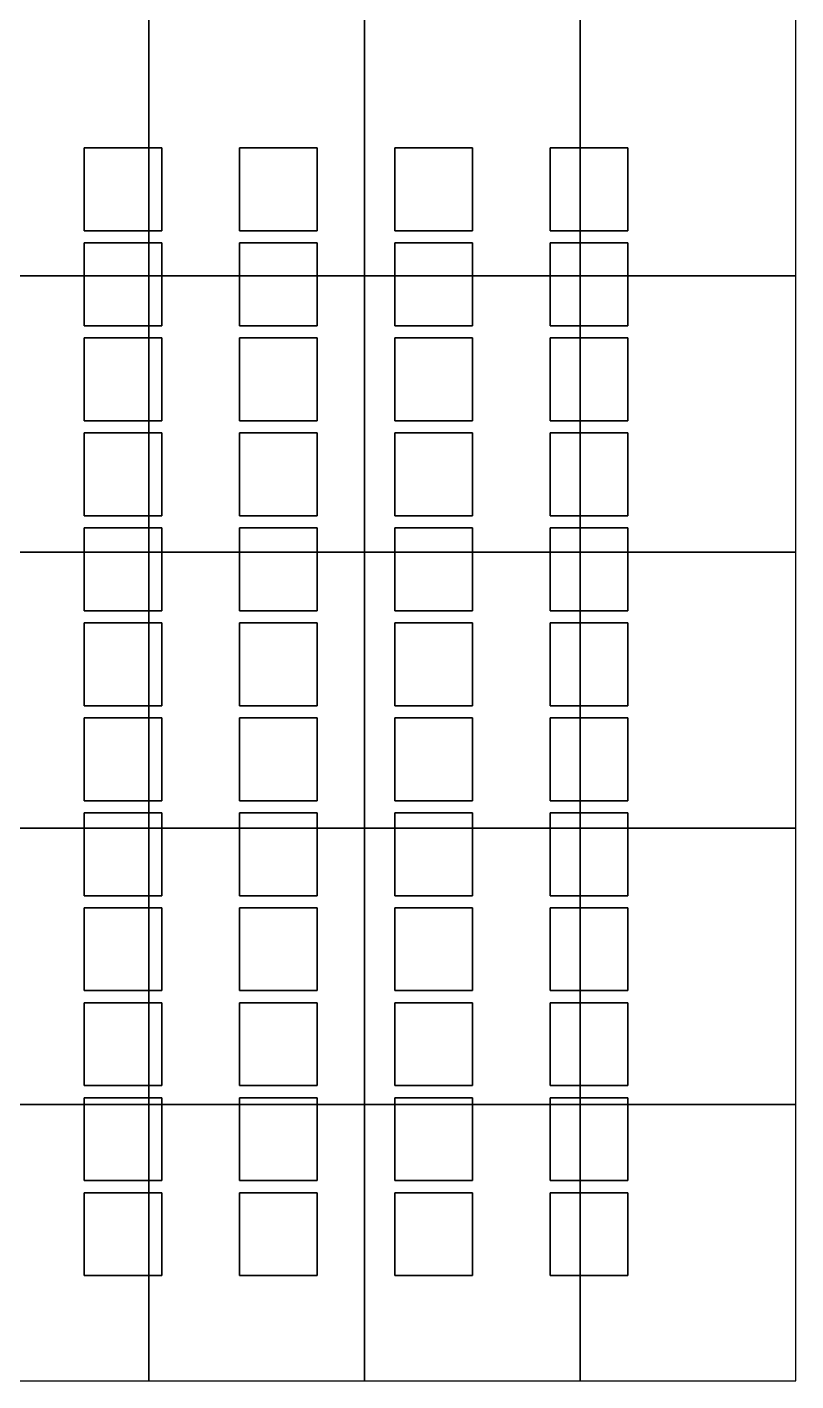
# Model space of a CAD drawing. Header units: millimetres. Extents: x -10000 to 28900, y -8000 to 8000.
# Drawn here: x 14044 to 18500, y -8000 to -160 of the extents above; entities that cross this region are included whole.
import ezdxf

# ---------------------------------------------------------------- set-up
doc = ezdxf.new("R2010")
doc.units = ezdxf.units.MM

msp = doc.modelspace()

# ---------------------------------------------------------------- linework, layer by layer
at = {"layer": 'FLOOR - STALLS'}
for points in [[(13500, -1600, 1021.4), (14750, -1600, 1110.7), (14750, 0, 1110.7), (13500, 0, 1021.4)], [(14750, -1600, 1110.7), (16000, -1600, 1200), (16000, 0, 1200), (14750, 0, 1110.7)], [(16000, -1600, 1200), (17250, -1600, 1289.3), (17250, 0, 1289.3), (16000, 0, 1200)], [(17250, -1600, 1289.3), (18500, -1600, 1378.6), (18500, 0, 1378.6), (17250, 0, 1289.3)], [(13500, -3200, 1021.4), (14750, -3200, 1110.7), (14750, -1600, 1110.7), (13500, -1600, 1021.4)], [(14750, -3200, 1110.7), (16000, -3200, 1200), (16000, -1600, 1200), (14750, -1600, 1110.7)], [(16000, -3200, 1200), (17250, -3200, 1289.3), (17250, -1600, 1289.3), (16000, -1600, 1200)], [(17250, -3200, 1289.3), (18500, -3200, 1378.6), (18500, -1600, 1378.6), (17250, -1600, 1289.3)], [(13500, -4800, 1021.4), (14750, -4800, 1110.7), (14750, -3200, 1110.7), (13500, -3200, 1021.4)], [(14750, -4800, 1110.7), (16000, -4800, 1200), (16000, -3200, 1200), (14750, -3200, 1110.7)], [(16000, -4800, 1200), (17250, -4800, 1289.3), (17250, -3200, 1289.3), (16000, -3200, 1200)], [(17250, -4800, 1289.3), (18500, -4800, 1378.6), (18500, -3200, 1378.6), (17250, -3200, 1289.3)], [(13500, -6400, 1021.4), (14750, -6400, 1110.7), (14750, -4800, 1110.7), (13500, -4800, 1021.4)], [(14750, -6400, 1110.7), (16000, -6400, 1200), (16000, -4800, 1200), (14750, -4800, 1110.7)], [(16000, -6400, 1200), (17250, -6400, 1289.3), (17250, -4800, 1289.3), (16000, -4800, 1200)], [(17250, -6400, 1289.3), (18500, -6400, 1378.6), (18500, -4800, 1378.6), (17250, -4800, 1289.3)], [(13500, -8000, 1021.4), (14750, -8000, 1110.7), (14750, -6400, 1110.7), (13500, -6400, 1021.4)], [(14750, -8000, 1110.7), (16000, -8000, 1200), (16000, -6400, 1200), (14750, -6400, 1110.7)], [(16000, -8000, 1200), (17250, -8000, 1289.3), (17250, -6400, 1289.3), (16000, -6400, 1200)], [(17250, -8000, 1289.3), (18500, -8000, 1378.6), (18500, -6400, 1378.6), (17250, -6400, 1289.3)]]:
    msp.add_3dface(points, dxfattribs=at)
at = {"layer": 'SEATING - STALLS'}
for points in [[(14375, -1340, 1520), (14825, -1340, 1520), (14825, -860, 1520), (14375, -860, 1520)], [(14375, -860, 1100), (14825, -860, 1100), (14825, -1340, 1100), (14375, -1340, 1100)], [(14825, -860, 1100), (14375, -860, 1100), (14375, -860, 1520), (14825, -860, 1520)], [(14375, -860, 1100), (14375, -1340, 1100), (14375, -1340, 1520), (14375, -860, 1520)], [(14825, -1340, 1100), (14825, -860, 1100), (14825, -860, 1520), (14825, -1340, 1520)], [(15275, -1340, 1584.3), (15725, -1340, 1584.3), (15725, -860, 1584.3), (15275, -860, 1584.3)], [(15275, -860, 1164.3), (15725, -860, 1164.3), (15725, -1340, 1164.3), (15275, -1340, 1164.3)], [(15725, -860, 1164.3), (15275, -860, 1164.3), (15275, -860, 1584.3), (15725, -860, 1584.3)], [(15275, -860, 1164.3), (15275, -1340, 1164.3), (15275, -1340, 1584.3), (15275, -860, 1584.3)], [(15725, -1340, 1164.3), (15725, -860, 1164.3), (15725, -860, 1584.3), (15725, -1340, 1584.3)], [(16175, -1340, 1648.6), (16625, -1340, 1648.6), (16625, -860, 1648.6), (16175, -860, 1648.6)], [(16175, -860, 1228.6), (16625, -860, 1228.6), (16625, -1340, 1228.6), (16175, -1340, 1228.6)], [(16625, -860, 1228.6), (16175, -860, 1228.6), (16175, -860, 1648.6), (16625, -860, 1648.6)], [(16175, -860, 1228.6), (16175, -1340, 1228.6), (16175, -1340, 1648.6), (16175, -860, 1648.6)], [(16625, -1340, 1228.6), (16625, -860, 1228.6), (16625, -860, 1648.6), (16625, -1340, 1648.6)], [(17075, -1340, 1712.9), (17525, -1340, 1712.9), (17525, -860, 1712.9), (17075, -860, 1712.9)], [(17075, -860, 1292.9), (17525, -860, 1292.9), (17525, -1340, 1292.9), (17075, -1340, 1292.9)], [(17525, -860, 1292.9), (17075, -860, 1292.9), (17075, -860, 1712.9), (17525, -860, 1712.9)], [(17075, -860, 1292.9), (17075, -1340, 1292.9), (17075, -1340, 1712.9), (17075, -860, 1712.9)], [(17525, -1340, 1292.9), (17525, -860, 1292.9), (17525, -860, 1712.9), (17525, -1340, 1712.9)], [(14375, -1340, 1100), (14825, -1340, 1100), (14825, -1340, 1520), (14375, -1340, 1520)], [(14375, -1890, 1520), (14825, -1890, 1520), (14825, -1410, 1520), (14375, -1410, 1520)], [(14375, -1410, 1100), (14825, -1410, 1100), (14825, -1890, 1100), (14375, -1890, 1100)], [(14825, -1410, 1100), (14375, -1410, 1100), (14375, -1410, 1520), (14825, -1410, 1520)], [(14375, -1410, 1100), (14375, -1890, 1100), (14375, -1890, 1520), (14375, -1410, 1520)], [(14825, -1890, 1100), (14825, -1410, 1100), (14825, -1410, 1520), (14825, -1890, 1520)], [(15275, -1340, 1164.3), (15725, -1340, 1164.3), (15725, -1340, 1584.3), (15275, -1340, 1584.3)], [(15275, -1890, 1584.3), (15725, -1890, 1584.3), (15725, -1410, 1584.3), (15275, -1410, 1584.3)], [(15275, -1410, 1164.3), (15725, -1410, 1164.3), (15725, -1890, 1164.3), (15275, -1890, 1164.3)], [(15725, -1410, 1164.3), (15275, -1410, 1164.3), (15275, -1410, 1584.3), (15725, -1410, 1584.3)], [(15275, -1410, 1164.3), (15275, -1890, 1164.3), (15275, -1890, 1584.3), (15275, -1410, 1584.3)], [(15725, -1890, 1164.3), (15725, -1410, 1164.3), (15725, -1410, 1584.3), (15725, -1890, 1584.3)], [(16175, -1340, 1228.6), (16625, -1340, 1228.6), (16625, -1340, 1648.6), (16175, -1340, 1648.6)], [(16175, -1890, 1648.6), (16625, -1890, 1648.6), (16625, -1410, 1648.6), (16175, -1410, 1648.6)], [(16175, -1410, 1228.6), (16625, -1410, 1228.6), (16625, -1890, 1228.6), (16175, -1890, 1228.6)], [(16625, -1410, 1228.6), (16175, -1410, 1228.6), (16175, -1410, 1648.6), (16625, -1410, 1648.6)], [(16175, -1410, 1228.6), (16175, -1890, 1228.6), (16175, -1890, 1648.6), (16175, -1410, 1648.6)], [(16625, -1890, 1228.6), (16625, -1410, 1228.6), (16625, -1410, 1648.6), (16625, -1890, 1648.6)], [(17075, -1340, 1292.9), (17525, -1340, 1292.9), (17525, -1340, 1712.9), (17075, -1340, 1712.9)], [(17075, -1890, 1712.9), (17525, -1890, 1712.9), (17525, -1410, 1712.9), (17075, -1410, 1712.9)], [(17075, -1410, 1292.9), (17525, -1410, 1292.9), (17525, -1890, 1292.9), (17075, -1890, 1292.9)], [(17525, -1410, 1292.9), (17075, -1410, 1292.9), (17075, -1410, 1712.9), (17525, -1410, 1712.9)], [(17075, -1410, 1292.9), (17075, -1890, 1292.9), (17075, -1890, 1712.9), (17075, -1410, 1712.9)], [(17525, -1890, 1292.9), (17525, -1410, 1292.9), (17525, -1410, 1712.9), (17525, -1890, 1712.9)], [(14375, -1890, 1100), (14825, -1890, 1100), (14825, -1890, 1520), (14375, -1890, 1520)], [(14375, -2440, 1520), (14825, -2440, 1520), (14825, -1960, 1520), (14375, -1960, 1520)], [(14375, -1960, 1100), (14825, -1960, 1100), (14825, -2440, 1100), (14375, -2440, 1100)], [(14825, -1960, 1100), (14375, -1960, 1100), (14375, -1960, 1520), (14825, -1960, 1520)], [(14375, -1960, 1100), (14375, -2440, 1100), (14375, -2440, 1520), (14375, -1960, 1520)], [(14825, -2440, 1100), (14825, -1960, 1100), (14825, -1960, 1520), (14825, -2440, 1520)], [(15275, -1890, 1164.3), (15725, -1890, 1164.3), (15725, -1890, 1584.3), (15275, -1890, 1584.3)], [(15275, -2440, 1584.3), (15725, -2440, 1584.3), (15725, -1960, 1584.3), (15275, -1960, 1584.3)], [(15275, -1960, 1164.3), (15725, -1960, 1164.3), (15725, -2440, 1164.3), (15275, -2440, 1164.3)], [(15725, -1960, 1164.3), (15275, -1960, 1164.3), (15275, -1960, 1584.3), (15725, -1960, 1584.3)], [(15275, -1960, 1164.3), (15275, -2440, 1164.3), (15275, -2440, 1584.3), (15275, -1960, 1584.3)], [(15725, -2440, 1164.3), (15725, -1960, 1164.3), (15725, -1960, 1584.3), (15725, -2440, 1584.3)], [(16175, -1890, 1228.6), (16625, -1890, 1228.6), (16625, -1890, 1648.6), (16175, -1890, 1648.6)], [(16175, -2440, 1648.6), (16625, -2440, 1648.6), (16625, -1960, 1648.6), (16175, -1960, 1648.6)], [(16175, -1960, 1228.6), (16625, -1960, 1228.6), (16625, -2440, 1228.6), (16175, -2440, 1228.6)], [(16625, -1960, 1228.6), (16175, -1960, 1228.6), (16175, -1960, 1648.6), (16625, -1960, 1648.6)], [(16175, -1960, 1228.6), (16175, -2440, 1228.6), (16175, -2440, 1648.6), (16175, -1960, 1648.6)], [(16625, -2440, 1228.6), (16625, -1960, 1228.6), (16625, -1960, 1648.6), (16625, -2440, 1648.6)], [(17075, -1890, 1292.9), (17525, -1890, 1292.9), (17525, -1890, 1712.9), (17075, -1890, 1712.9)], [(17075, -2440, 1712.9), (17525, -2440, 1712.9), (17525, -1960, 1712.9), (17075, -1960, 1712.9)], [(17075, -1960, 1292.9), (17525, -1960, 1292.9), (17525, -2440, 1292.9), (17075, -2440, 1292.9)], [(17525, -1960, 1292.9), (17075, -1960, 1292.9), (17075, -1960, 1712.9), (17525, -1960, 1712.9)], [(17075, -1960, 1292.9), (17075, -2440, 1292.9), (17075, -2440, 1712.9), (17075, -1960, 1712.9)], [(17525, -2440, 1292.9), (17525, -1960, 1292.9), (17525, -1960, 1712.9), (17525, -2440, 1712.9)], [(14375, -2440, 1100), (14825, -2440, 1100), (14825, -2440, 1520), (14375, -2440, 1520)], [(15275, -2440, 1164.3), (15725, -2440, 1164.3), (15725, -2440, 1584.3), (15275, -2440, 1584.3)], [(16175, -2440, 1228.6), (16625, -2440, 1228.6), (16625, -2440, 1648.6), (16175, -2440, 1648.6)], [(17075, -2440, 1292.9), (17525, -2440, 1292.9), (17525, -2440, 1712.9), (17075, -2440, 1712.9)], [(14375, -2990, 1520), (14825, -2990, 1520), (14825, -2510, 1520), (14375, -2510, 1520)], [(14375, -2510, 1100), (14825, -2510, 1100), (14825, -2990, 1100), (14375, -2990, 1100)], [(14825, -2510, 1100), (14375, -2510, 1100), (14375, -2510, 1520), (14825, -2510, 1520)], [(14375, -2510, 1100), (14375, -2990, 1100), (14375, -2990, 1520), (14375, -2510, 1520)], [(14825, -2990, 1100), (14825, -2510, 1100), (14825, -2510, 1520), (14825, -2990, 1520)], [(15275, -2990, 1584.3), (15725, -2990, 1584.3), (15725, -2510, 1584.3), (15275, -2510, 1584.3)], [(15275, -2510, 1164.3), (15725, -2510, 1164.3), (15725, -2990, 1164.3), (15275, -2990, 1164.3)], [(15725, -2510, 1164.3), (15275, -2510, 1164.3), (15275, -2510, 1584.3), (15725, -2510, 1584.3)], [(15275, -2510, 1164.3), (15275, -2990, 1164.3), (15275, -2990, 1584.3), (15275, -2510, 1584.3)], [(15725, -2990, 1164.3), (15725, -2510, 1164.3), (15725, -2510, 1584.3), (15725, -2990, 1584.3)], [(16175, -2990, 1648.6), (16625, -2990, 1648.6), (16625, -2510, 1648.6), (16175, -2510, 1648.6)], [(16175, -2510, 1228.6), (16625, -2510, 1228.6), (16625, -2990, 1228.6), (16175, -2990, 1228.6)], [(16625, -2510, 1228.6), (16175, -2510, 1228.6), (16175, -2510, 1648.6), (16625, -2510, 1648.6)], [(16175, -2510, 1228.6), (16175, -2990, 1228.6), (16175, -2990, 1648.6), (16175, -2510, 1648.6)], [(16625, -2990, 1228.6), (16625, -2510, 1228.6), (16625, -2510, 1648.6), (16625, -2990, 1648.6)], [(17075, -2990, 1712.9), (17525, -2990, 1712.9), (17525, -2510, 1712.9), (17075, -2510, 1712.9)], [(17075, -2510, 1292.9), (17525, -2510, 1292.9), (17525, -2990, 1292.9), (17075, -2990, 1292.9)], [(17525, -2510, 1292.9), (17075, -2510, 1292.9), (17075, -2510, 1712.9), (17525, -2510, 1712.9)], [(17075, -2510, 1292.9), (17075, -2990, 1292.9), (17075, -2990, 1712.9), (17075, -2510, 1712.9)], [(17525, -2990, 1292.9), (17525, -2510, 1292.9), (17525, -2510, 1712.9), (17525, -2990, 1712.9)], [(14375, -2990, 1100), (14825, -2990, 1100), (14825, -2990, 1520), (14375, -2990, 1520)], [(15275, -2990, 1164.3), (15725, -2990, 1164.3), (15725, -2990, 1584.3), (15275, -2990, 1584.3)], [(16175, -2990, 1228.6), (16625, -2990, 1228.6), (16625, -2990, 1648.6), (16175, -2990, 1648.6)], [(17075, -2990, 1292.9), (17525, -2990, 1292.9), (17525, -2990, 1712.9), (17075, -2990, 1712.9)], [(14375, -3540, 1520), (14825, -3540, 1520), (14825, -3060, 1520), (14375, -3060, 1520)], [(14375, -3060, 1100), (14825, -3060, 1100), (14825, -3540, 1100), (14375, -3540, 1100)], [(14825, -3060, 1100), (14375, -3060, 1100), (14375, -3060, 1520), (14825, -3060, 1520)], [(14375, -3060, 1100), (14375, -3540, 1100), (14375, -3540, 1520), (14375, -3060, 1520)], [(14825, -3540, 1100), (14825, -3060, 1100), (14825, -3060, 1520), (14825, -3540, 1520)], [(15275, -3540, 1584.3), (15725, -3540, 1584.3), (15725, -3060, 1584.3), (15275, -3060, 1584.3)], [(15275, -3060, 1164.3), (15725, -3060, 1164.3), (15725, -3540, 1164.3), (15275, -3540, 1164.3)], [(15725, -3060, 1164.3), (15275, -3060, 1164.3), (15275, -3060, 1584.3), (15725, -3060, 1584.3)], [(15275, -3060, 1164.3), (15275, -3540, 1164.3), (15275, -3540, 1584.3), (15275, -3060, 1584.3)], [(15725, -3540, 1164.3), (15725, -3060, 1164.3), (15725, -3060, 1584.3), (15725, -3540, 1584.3)], [(16175, -3540, 1648.6), (16625, -3540, 1648.6), (16625, -3060, 1648.6), (16175, -3060, 1648.6)], [(16175, -3060, 1228.6), (16625, -3060, 1228.6), (16625, -3540, 1228.6), (16175, -3540, 1228.6)], [(16625, -3060, 1228.6), (16175, -3060, 1228.6), (16175, -3060, 1648.6), (16625, -3060, 1648.6)], [(16175, -3060, 1228.6), (16175, -3540, 1228.6), (16175, -3540, 1648.6), (16175, -3060, 1648.6)], [(16625, -3540, 1228.6), (16625, -3060, 1228.6), (16625, -3060, 1648.6), (16625, -3540, 1648.6)], [(17075, -3540, 1712.9), (17525, -3540, 1712.9), (17525, -3060, 1712.9), (17075, -3060, 1712.9)], [(17075, -3060, 1292.9), (17525, -3060, 1292.9), (17525, -3540, 1292.9), (17075, -3540, 1292.9)], [(17525, -3060, 1292.9), (17075, -3060, 1292.9), (17075, -3060, 1712.9), (17525, -3060, 1712.9)], [(17075, -3060, 1292.9), (17075, -3540, 1292.9), (17075, -3540, 1712.9), (17075, -3060, 1712.9)], [(17525, -3540, 1292.9), (17525, -3060, 1292.9), (17525, -3060, 1712.9), (17525, -3540, 1712.9)], [(14375, -3540, 1100), (14825, -3540, 1100), (14825, -3540, 1520), (14375, -3540, 1520)], [(15275, -3540, 1164.3), (15725, -3540, 1164.3), (15725, -3540, 1584.3), (15275, -3540, 1584.3)], [(16175, -3540, 1228.6), (16625, -3540, 1228.6), (16625, -3540, 1648.6), (16175, -3540, 1648.6)], [(17075, -3540, 1292.9), (17525, -3540, 1292.9), (17525, -3540, 1712.9), (17075, -3540, 1712.9)], [(14375, -4090, 1520), (14825, -4090, 1520), (14825, -3610, 1520), (14375, -3610, 1520)], [(14375, -3610, 1100), (14825, -3610, 1100), (14825, -4090, 1100), (14375, -4090, 1100)], [(14825, -3610, 1100), (14375, -3610, 1100), (14375, -3610, 1520), (14825, -3610, 1520)], [(14375, -3610, 1100), (14375, -4090, 1100), (14375, -4090, 1520), (14375, -3610, 1520)], [(14825, -4090, 1100), (14825, -3610, 1100), (14825, -3610, 1520), (14825, -4090, 1520)], [(15275, -4090, 1584.3), (15725, -4090, 1584.3), (15725, -3610, 1584.3), (15275, -3610, 1584.3)], [(15275, -3610, 1164.3), (15725, -3610, 1164.3), (15725, -4090, 1164.3), (15275, -4090, 1164.3)], [(15725, -3610, 1164.3), (15275, -3610, 1164.3), (15275, -3610, 1584.3), (15725, -3610, 1584.3)], [(15275, -3610, 1164.3), (15275, -4090, 1164.3), (15275, -4090, 1584.3), (15275, -3610, 1584.3)], [(15725, -4090, 1164.3), (15725, -3610, 1164.3), (15725, -3610, 1584.3), (15725, -4090, 1584.3)], [(16175, -4090, 1648.6), (16625, -4090, 1648.6), (16625, -3610, 1648.6), (16175, -3610, 1648.6)], [(16175, -3610, 1228.6), (16625, -3610, 1228.6), (16625, -4090, 1228.6), (16175, -4090, 1228.6)], [(16625, -3610, 1228.6), (16175, -3610, 1228.6), (16175, -3610, 1648.6), (16625, -3610, 1648.6)], [(16175, -3610, 1228.6), (16175, -4090, 1228.6), (16175, -4090, 1648.6), (16175, -3610, 1648.6)], [(16625, -4090, 1228.6), (16625, -3610, 1228.6), (16625, -3610, 1648.6), (16625, -4090, 1648.6)], [(17075, -4090, 1712.9), (17525, -4090, 1712.9), (17525, -3610, 1712.9), (17075, -3610, 1712.9)], [(17075, -3610, 1292.9), (17525, -3610, 1292.9), (17525, -4090, 1292.9), (17075, -4090, 1292.9)], [(17525, -3610, 1292.9), (17075, -3610, 1292.9), (17075, -3610, 1712.9), (17525, -3610, 1712.9)], [(17075, -3610, 1292.9), (17075, -4090, 1292.9), (17075, -4090, 1712.9), (17075, -3610, 1712.9)], [(17525, -4090, 1292.9), (17525, -3610, 1292.9), (17525, -3610, 1712.9), (17525, -4090, 1712.9)], [(14375, -4090, 1100), (14825, -4090, 1100), (14825, -4090, 1520), (14375, -4090, 1520)], [(15275, -4090, 1164.3), (15725, -4090, 1164.3), (15725, -4090, 1584.3), (15275, -4090, 1584.3)], [(16175, -4090, 1228.6), (16625, -4090, 1228.6), (16625, -4090, 1648.6), (16175, -4090, 1648.6)], [(17075, -4090, 1292.9), (17525, -4090, 1292.9), (17525, -4090, 1712.9), (17075, -4090, 1712.9)], [(14375, -4640, 1520), (14825, -4640, 1520), (14825, -4160, 1520), (14375, -4160, 1520)], [(14375, -4160, 1100), (14825, -4160, 1100), (14825, -4640, 1100), (14375, -4640, 1100)], [(14825, -4160, 1100), (14375, -4160, 1100), (14375, -4160, 1520), (14825, -4160, 1520)], [(14375, -4160, 1100), (14375, -4640, 1100), (14375, -4640, 1520), (14375, -4160, 1520)], [(14825, -4640, 1100), (14825, -4160, 1100), (14825, -4160, 1520), (14825, -4640, 1520)], [(15275, -4640, 1584.3), (15725, -4640, 1584.3), (15725, -4160, 1584.3), (15275, -4160, 1584.3)], [(15275, -4160, 1164.3), (15725, -4160, 1164.3), (15725, -4640, 1164.3), (15275, -4640, 1164.3)], [(15725, -4160, 1164.3), (15275, -4160, 1164.3), (15275, -4160, 1584.3), (15725, -4160, 1584.3)], [(15275, -4160, 1164.3), (15275, -4640, 1164.3), (15275, -4640, 1584.3), (15275, -4160, 1584.3)], [(15725, -4640, 1164.3), (15725, -4160, 1164.3), (15725, -4160, 1584.3), (15725, -4640, 1584.3)], [(16175, -4640, 1648.6), (16625, -4640, 1648.6), (16625, -4160, 1648.6), (16175, -4160, 1648.6)], [(16175, -4160, 1228.6), (16625, -4160, 1228.6), (16625, -4640, 1228.6), (16175, -4640, 1228.6)], [(16625, -4160, 1228.6), (16175, -4160, 1228.6), (16175, -4160, 1648.6), (16625, -4160, 1648.6)], [(16175, -4160, 1228.6), (16175, -4640, 1228.6), (16175, -4640, 1648.6), (16175, -4160, 1648.6)], [(16625, -4640, 1228.6), (16625, -4160, 1228.6), (16625, -4160, 1648.6), (16625, -4640, 1648.6)], [(17075, -4640, 1712.9), (17525, -4640, 1712.9), (17525, -4160, 1712.9), (17075, -4160, 1712.9)], [(17075, -4160, 1292.9), (17525, -4160, 1292.9), (17525, -4640, 1292.9), (17075, -4640, 1292.9)], [(17525, -4160, 1292.9), (17075, -4160, 1292.9), (17075, -4160, 1712.9), (17525, -4160, 1712.9)], [(17075, -4160, 1292.9), (17075, -4640, 1292.9), (17075, -4640, 1712.9), (17075, -4160, 1712.9)], [(17525, -4640, 1292.9), (17525, -4160, 1292.9), (17525, -4160, 1712.9), (17525, -4640, 1712.9)], [(14375, -4640, 1100), (14825, -4640, 1100), (14825, -4640, 1520), (14375, -4640, 1520)], [(15275, -4640, 1164.3), (15725, -4640, 1164.3), (15725, -4640, 1584.3), (15275, -4640, 1584.3)], [(16175, -4640, 1228.6), (16625, -4640, 1228.6), (16625, -4640, 1648.6), (16175, -4640, 1648.6)], [(17075, -4640, 1292.9), (17525, -4640, 1292.9), (17525, -4640, 1712.9), (17075, -4640, 1712.9)], [(14375, -5190, 1520), (14825, -5190, 1520), (14825, -4710, 1520), (14375, -4710, 1520)], [(14375, -4710, 1100), (14825, -4710, 1100), (14825, -5190, 1100), (14375, -5190, 1100)], [(14825, -4710, 1100), (14375, -4710, 1100), (14375, -4710, 1520), (14825, -4710, 1520)], [(14375, -4710, 1100), (14375, -5190, 1100), (14375, -5190, 1520), (14375, -4710, 1520)], [(14825, -5190, 1100), (14825, -4710, 1100), (14825, -4710, 1520), (14825, -5190, 1520)], [(15275, -5190, 1584.3), (15725, -5190, 1584.3), (15725, -4710, 1584.3), (15275, -4710, 1584.3)], [(15275, -4710, 1164.3), (15725, -4710, 1164.3), (15725, -5190, 1164.3), (15275, -5190, 1164.3)], [(15725, -4710, 1164.3), (15275, -4710, 1164.3), (15275, -4710, 1584.3), (15725, -4710, 1584.3)], [(15275, -4710, 1164.3), (15275, -5190, 1164.3), (15275, -5190, 1584.3), (15275, -4710, 1584.3)], [(15725, -5190, 1164.3), (15725, -4710, 1164.3), (15725, -4710, 1584.3), (15725, -5190, 1584.3)], [(16175, -5190, 1648.6), (16625, -5190, 1648.6), (16625, -4710, 1648.6), (16175, -4710, 1648.6)], [(16175, -4710, 1228.6), (16625, -4710, 1228.6), (16625, -5190, 1228.6), (16175, -5190, 1228.6)], [(16625, -4710, 1228.6), (16175, -4710, 1228.6), (16175, -4710, 1648.6), (16625, -4710, 1648.6)], [(16175, -4710, 1228.6), (16175, -5190, 1228.6), (16175, -5190, 1648.6), (16175, -4710, 1648.6)], [(16625, -5190, 1228.6), (16625, -4710, 1228.6), (16625, -4710, 1648.6), (16625, -5190, 1648.6)], [(17075, -5190, 1712.9), (17525, -5190, 1712.9), (17525, -4710, 1712.9), (17075, -4710, 1712.9)], [(17075, -4710, 1292.9), (17525, -4710, 1292.9), (17525, -5190, 1292.9), (17075, -5190, 1292.9)], [(17525, -4710, 1292.9), (17075, -4710, 1292.9), (17075, -4710, 1712.9), (17525, -4710, 1712.9)], [(17075, -4710, 1292.9), (17075, -5190, 1292.9), (17075, -5190, 1712.9), (17075, -4710, 1712.9)], [(17525, -5190, 1292.9), (17525, -4710, 1292.9), (17525, -4710, 1712.9), (17525, -5190, 1712.9)], [(14375, -5190, 1100), (14825, -5190, 1100), (14825, -5190, 1520), (14375, -5190, 1520)], [(15275, -5190, 1164.3), (15725, -5190, 1164.3), (15725, -5190, 1584.3), (15275, -5190, 1584.3)], [(16175, -5190, 1228.6), (16625, -5190, 1228.6), (16625, -5190, 1648.6), (16175, -5190, 1648.6)], [(17075, -5190, 1292.9), (17525, -5190, 1292.9), (17525, -5190, 1712.9), (17075, -5190, 1712.9)], [(14375, -5740, 1520), (14825, -5740, 1520), (14825, -5260, 1520), (14375, -5260, 1520)], [(14375, -5260, 1100), (14825, -5260, 1100), (14825, -5740, 1100), (14375, -5740, 1100)], [(14825, -5260, 1100), (14375, -5260, 1100), (14375, -5260, 1520), (14825, -5260, 1520)], [(14375, -5260, 1100), (14375, -5740, 1100), (14375, -5740, 1520), (14375, -5260, 1520)], [(14825, -5740, 1100), (14825, -5260, 1100), (14825, -5260, 1520), (14825, -5740, 1520)], [(15275, -5740, 1584.3), (15725, -5740, 1584.3), (15725, -5260, 1584.3), (15275, -5260, 1584.3)], [(15275, -5260, 1164.3), (15725, -5260, 1164.3), (15725, -5740, 1164.3), (15275, -5740, 1164.3)], [(15725, -5260, 1164.3), (15275, -5260, 1164.3), (15275, -5260, 1584.3), (15725, -5260, 1584.3)], [(15275, -5260, 1164.3), (15275, -5740, 1164.3), (15275, -5740, 1584.3), (15275, -5260, 1584.3)], [(15725, -5740, 1164.3), (15725, -5260, 1164.3), (15725, -5260, 1584.3), (15725, -5740, 1584.3)], [(16175, -5740, 1648.6), (16625, -5740, 1648.6), (16625, -5260, 1648.6), (16175, -5260, 1648.6)], [(16175, -5260, 1228.6), (16625, -5260, 1228.6), (16625, -5740, 1228.6), (16175, -5740, 1228.6)], [(16625, -5260, 1228.6), (16175, -5260, 1228.6), (16175, -5260, 1648.6), (16625, -5260, 1648.6)], [(16175, -5260, 1228.6), (16175, -5740, 1228.6), (16175, -5740, 1648.6), (16175, -5260, 1648.6)], [(16625, -5740, 1228.6), (16625, -5260, 1228.6), (16625, -5260, 1648.6), (16625, -5740, 1648.6)], [(17075, -5740, 1712.9), (17525, -5740, 1712.9), (17525, -5260, 1712.9), (17075, -5260, 1712.9)], [(17075, -5260, 1292.9), (17525, -5260, 1292.9), (17525, -5740, 1292.9), (17075, -5740, 1292.9)], [(17525, -5260, 1292.9), (17075, -5260, 1292.9), (17075, -5260, 1712.9), (17525, -5260, 1712.9)], [(17075, -5260, 1292.9), (17075, -5740, 1292.9), (17075, -5740, 1712.9), (17075, -5260, 1712.9)], [(17525, -5740, 1292.9), (17525, -5260, 1292.9), (17525, -5260, 1712.9), (17525, -5740, 1712.9)], [(14375, -5740, 1100), (14825, -5740, 1100), (14825, -5740, 1520), (14375, -5740, 1520)], [(15275, -5740, 1164.3), (15725, -5740, 1164.3), (15725, -5740, 1584.3), (15275, -5740, 1584.3)], [(16175, -5740, 1228.6), (16625, -5740, 1228.6), (16625, -5740, 1648.6), (16175, -5740, 1648.6)], [(17075, -5740, 1292.9), (17525, -5740, 1292.9), (17525, -5740, 1712.9), (17075, -5740, 1712.9)], [(14375, -6290, 1520), (14825, -6290, 1520), (14825, -5810, 1520), (14375, -5810, 1520)], [(14375, -5810, 1100), (14825, -5810, 1100), (14825, -6290, 1100), (14375, -6290, 1100)], [(14825, -5810, 1100), (14375, -5810, 1100), (14375, -5810, 1520), (14825, -5810, 1520)], [(14375, -5810, 1100), (14375, -6290, 1100), (14375, -6290, 1520), (14375, -5810, 1520)], [(14825, -6290, 1100), (14825, -5810, 1100), (14825, -5810, 1520), (14825, -6290, 1520)], [(15275, -6290, 1584.3), (15725, -6290, 1584.3), (15725, -5810, 1584.3), (15275, -5810, 1584.3)], [(15275, -5810, 1164.3), (15725, -5810, 1164.3), (15725, -6290, 1164.3), (15275, -6290, 1164.3)], [(15725, -5810, 1164.3), (15275, -5810, 1164.3), (15275, -5810, 1584.3), (15725, -5810, 1584.3)], [(15275, -5810, 1164.3), (15275, -6290, 1164.3), (15275, -6290, 1584.3), (15275, -5810, 1584.3)], [(15725, -6290, 1164.3), (15725, -5810, 1164.3), (15725, -5810, 1584.3), (15725, -6290, 1584.3)], [(16175, -6290, 1648.6), (16625, -6290, 1648.6), (16625, -5810, 1648.6), (16175, -5810, 1648.6)], [(16175, -5810, 1228.6), (16625, -5810, 1228.6), (16625, -6290, 1228.6), (16175, -6290, 1228.6)], [(16625, -5810, 1228.6), (16175, -5810, 1228.6), (16175, -5810, 1648.6), (16625, -5810, 1648.6)], [(16175, -5810, 1228.6), (16175, -6290, 1228.6), (16175, -6290, 1648.6), (16175, -5810, 1648.6)], [(16625, -6290, 1228.6), (16625, -5810, 1228.6), (16625, -5810, 1648.6), (16625, -6290, 1648.6)], [(17075, -6290, 1712.9), (17525, -6290, 1712.9), (17525, -5810, 1712.9), (17075, -5810, 1712.9)], [(17075, -5810, 1292.9), (17525, -5810, 1292.9), (17525, -6290, 1292.9), (17075, -6290, 1292.9)], [(17525, -5810, 1292.9), (17075, -5810, 1292.9), (17075, -5810, 1712.9), (17525, -5810, 1712.9)], [(17075, -5810, 1292.9), (17075, -6290, 1292.9), (17075, -6290, 1712.9), (17075, -5810, 1712.9)], [(17525, -6290, 1292.9), (17525, -5810, 1292.9), (17525, -5810, 1712.9), (17525, -6290, 1712.9)], [(14375, -6290, 1100), (14825, -6290, 1100), (14825, -6290, 1520), (14375, -6290, 1520)], [(15275, -6290, 1164.3), (15725, -6290, 1164.3), (15725, -6290, 1584.3), (15275, -6290, 1584.3)], [(16175, -6290, 1228.6), (16625, -6290, 1228.6), (16625, -6290, 1648.6), (16175, -6290, 1648.6)], [(17075, -6290, 1292.9), (17525, -6290, 1292.9), (17525, -6290, 1712.9), (17075, -6290, 1712.9)], [(14375, -6840, 1520), (14825, -6840, 1520), (14825, -6360, 1520), (14375, -6360, 1520)], [(14375, -6360, 1100), (14825, -6360, 1100), (14825, -6840, 1100), (14375, -6840, 1100)], [(14825, -6360, 1100), (14375, -6360, 1100), (14375, -6360, 1520), (14825, -6360, 1520)], [(14375, -6360, 1100), (14375, -6840, 1100), (14375, -6840, 1520), (14375, -6360, 1520)], [(14825, -6840, 1100), (14825, -6360, 1100), (14825, -6360, 1520), (14825, -6840, 1520)], [(15275, -6840, 1584.3), (15725, -6840, 1584.3), (15725, -6360, 1584.3), (15275, -6360, 1584.3)], [(15275, -6360, 1164.3), (15725, -6360, 1164.3), (15725, -6840, 1164.3), (15275, -6840, 1164.3)], [(15725, -6360, 1164.3), (15275, -6360, 1164.3), (15275, -6360, 1584.3), (15725, -6360, 1584.3)], [(15275, -6360, 1164.3), (15275, -6840, 1164.3), (15275, -6840, 1584.3), (15275, -6360, 1584.3)], [(15725, -6840, 1164.3), (15725, -6360, 1164.3), (15725, -6360, 1584.3), (15725, -6840, 1584.3)], [(16175, -6840, 1648.6), (16625, -6840, 1648.6), (16625, -6360, 1648.6), (16175, -6360, 1648.6)], [(16175, -6360, 1228.6), (16625, -6360, 1228.6), (16625, -6840, 1228.6), (16175, -6840, 1228.6)], [(16625, -6360, 1228.6), (16175, -6360, 1228.6), (16175, -6360, 1648.6), (16625, -6360, 1648.6)], [(16175, -6360, 1228.6), (16175, -6840, 1228.6), (16175, -6840, 1648.6), (16175, -6360, 1648.6)], [(16625, -6840, 1228.6), (16625, -6360, 1228.6), (16625, -6360, 1648.6), (16625, -6840, 1648.6)], [(17075, -6840, 1712.9), (17525, -6840, 1712.9), (17525, -6360, 1712.9), (17075, -6360, 1712.9)], [(17075, -6360, 1292.9), (17525, -6360, 1292.9), (17525, -6840, 1292.9), (17075, -6840, 1292.9)], [(17525, -6360, 1292.9), (17075, -6360, 1292.9), (17075, -6360, 1712.9), (17525, -6360, 1712.9)], [(17075, -6360, 1292.9), (17075, -6840, 1292.9), (17075, -6840, 1712.9), (17075, -6360, 1712.9)], [(17525, -6840, 1292.9), (17525, -6360, 1292.9), (17525, -6360, 1712.9), (17525, -6840, 1712.9)], [(14375, -6840, 1100), (14825, -6840, 1100), (14825, -6840, 1520), (14375, -6840, 1520)], [(15275, -6840, 1164.3), (15725, -6840, 1164.3), (15725, -6840, 1584.3), (15275, -6840, 1584.3)], [(16175, -6840, 1228.6), (16625, -6840, 1228.6), (16625, -6840, 1648.6), (16175, -6840, 1648.6)], [(17075, -6840, 1292.9), (17525, -6840, 1292.9), (17525, -6840, 1712.9), (17075, -6840, 1712.9)], [(14375, -7390, 1520), (14825, -7390, 1520), (14825, -6910, 1520), (14375, -6910, 1520)], [(14375, -6910, 1100), (14825, -6910, 1100), (14825, -7390, 1100), (14375, -7390, 1100)], [(14825, -6910, 1100), (14375, -6910, 1100), (14375, -6910, 1520), (14825, -6910, 1520)], [(14375, -6910, 1100), (14375, -7390, 1100), (14375, -7390, 1520), (14375, -6910, 1520)], [(14825, -7390, 1100), (14825, -6910, 1100), (14825, -6910, 1520), (14825, -7390, 1520)], [(15275, -7390, 1584.3), (15725, -7390, 1584.3), (15725, -6910, 1584.3), (15275, -6910, 1584.3)], [(15275, -6910, 1164.3), (15725, -6910, 1164.3), (15725, -7390, 1164.3), (15275, -7390, 1164.3)], [(15725, -6910, 1164.3), (15275, -6910, 1164.3), (15275, -6910, 1584.3), (15725, -6910, 1584.3)], [(15275, -6910, 1164.3), (15275, -7390, 1164.3), (15275, -7390, 1584.3), (15275, -6910, 1584.3)], [(15725, -7390, 1164.3), (15725, -6910, 1164.3), (15725, -6910, 1584.3), (15725, -7390, 1584.3)], [(16175, -7390, 1648.6), (16625, -7390, 1648.6), (16625, -6910, 1648.6), (16175, -6910, 1648.6)], [(16175, -6910, 1228.6), (16625, -6910, 1228.6), (16625, -7390, 1228.6), (16175, -7390, 1228.6)], [(16625, -6910, 1228.6), (16175, -6910, 1228.6), (16175, -6910, 1648.6), (16625, -6910, 1648.6)], [(16175, -6910, 1228.6), (16175, -7390, 1228.6), (16175, -7390, 1648.6), (16175, -6910, 1648.6)], [(16625, -7390, 1228.6), (16625, -6910, 1228.6), (16625, -6910, 1648.6), (16625, -7390, 1648.6)], [(17075, -7390, 1712.9), (17525, -7390, 1712.9), (17525, -6910, 1712.9), (17075, -6910, 1712.9)], [(17075, -6910, 1292.9), (17525, -6910, 1292.9), (17525, -7390, 1292.9), (17075, -7390, 1292.9)], [(17525, -6910, 1292.9), (17075, -6910, 1292.9), (17075, -6910, 1712.9), (17525, -6910, 1712.9)], [(17075, -6910, 1292.9), (17075, -7390, 1292.9), (17075, -7390, 1712.9), (17075, -6910, 1712.9)], [(17525, -7390, 1292.9), (17525, -6910, 1292.9), (17525, -6910, 1712.9), (17525, -7390, 1712.9)], [(14375, -7390, 1100), (14825, -7390, 1100), (14825, -7390, 1520), (14375, -7390, 1520)], [(15275, -7390, 1164.3), (15725, -7390, 1164.3), (15725, -7390, 1584.3), (15275, -7390, 1584.3)], [(16175, -7390, 1228.6), (16625, -7390, 1228.6), (16625, -7390, 1648.6), (16175, -7390, 1648.6)], [(17075, -7390, 1292.9), (17525, -7390, 1292.9), (17525, -7390, 1712.9), (17075, -7390, 1712.9)]]:
    msp.add_3dface(points, dxfattribs=at)

doc.saveas('drawing.dxf')
